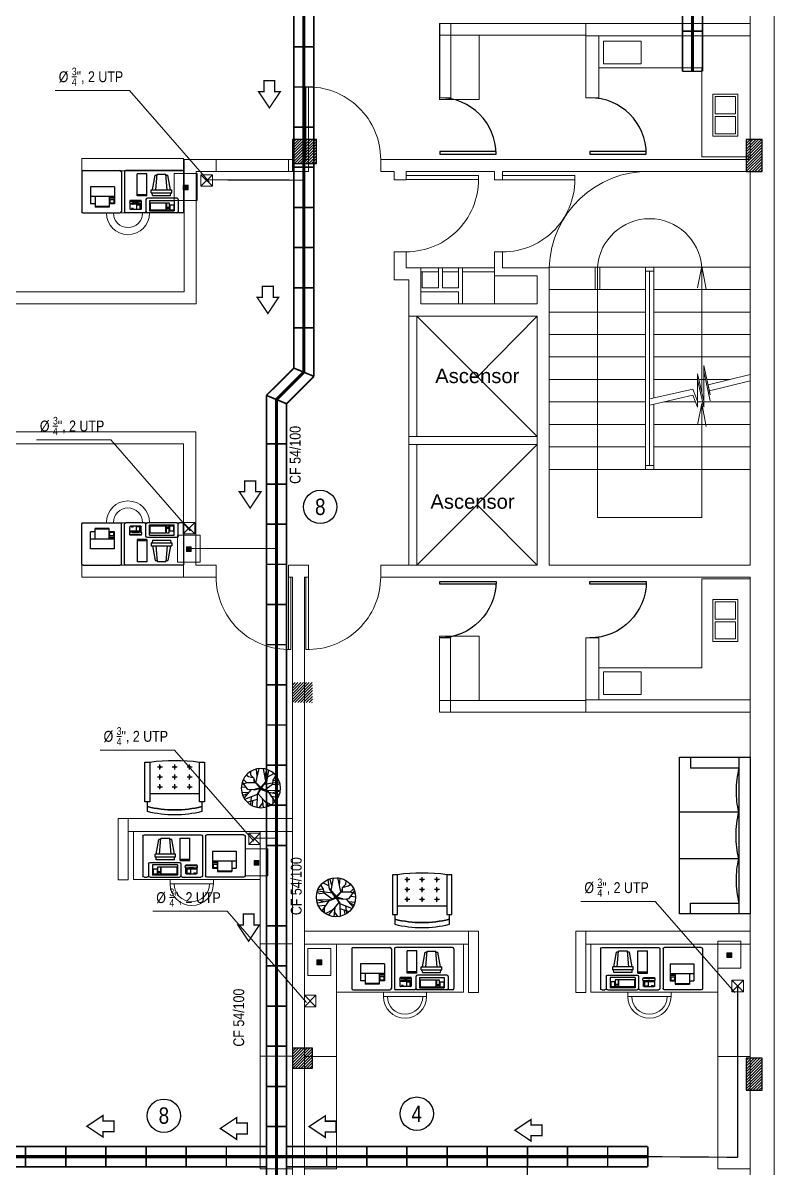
# Model space of a CAD drawing. Header units: millimetres. Extents: x 0 to 126, y 0 to 76.
# Drawn here: x 12.42 to 21.77, y 10.52 to 24.78 of the extents above; entities that cross this region are included whole.
import ezdxf
from ezdxf.enums import TextEntityAlignment as Align

# ---------------------------------------------------------------- set-up
doc = ezdxf.new("R2010")
doc.units = ezdxf.units.MM
doc.linetypes.add('Continua', pattern=[0])
doc.linetypes.add('DASHED', pattern=[0.75, 0.5, -0.25])
for name, color, linetype in [('9__9', 9, 'Continuous'), ('A-FURN-1', 7, 'Continuous'), ('A-GLAZ-1', 7, 'Continuous'), ('E-COLUMNA', 20, 'Continuous'), ('HatchColus', 8, 'Continuous'), ('MOVABLE_FURNISHINGS', 7, 'Continuous'), ('Muebles', 2, 'Continuous'), ('TRACO01', 7, 'Continuous'), ('TRACO02', 255, 'Continuous')]:
    doc.layers.add(name, color=color, linetype=linetype)
for name, color, linetype, lineweight in [('ARQUITECTÓNICO', 152, 'Continuous', 0), ('INST. VOZ Y DATOS', 40, 'Continuous', 0), ('TEXTOS INST. VOZ Y DATOS', 1, 'Continuous', 0)]:
    doc.layers.add(name, color=color, linetype=linetype, lineweight=lineweight)
doc.styles.add('75', font='ARIALN.TTF', dxfattribs={"height": 0.135})
doc.styles.add('ar', font='arial.ttf')
pattern_1 = [(45, (-1018.400148, -104.339457), (-0.0176776695, 0.0176776695), [])]

# ---------------------------------------------------------------- blocks, each defined once
blk = doc.blocks.new('A$C12894DB4')
at = {"layer": 'TRACO01', "color": 0}
for p, q in [((9.91, 5.66), (9.91, 5.26)), ((11.31, 5.66), (9.91, 5.66)), ((11.31, 5.46), (9.91, 5.46)), ((11.31, 5.26), (9.91, 5.26)), ((11.31, 4.66), (9.91, 4.66)), ((9.91, 4.66), (9.91, 3.46)), ((11.31, 5.66), (11.31, 5.26)), ((11.31, 4.66), (11.31, 3.46)), ((17.03, 4.24), (17.03, 4.14)), ((20.83, 4.44), (17.23, 4.44)), ((18.23, 4.2), (18.23, 4.05)), ((19.83, 4.2), (19.83, 4.05)), ((21.03, 4.24), (21.03, 4.13)), ((9.71, 2.26), (4.71, 2.26)), ((11.31, 3.46), (9.91, 3.46)), ((17.03, 3.36), (17.03, 1.44)), ((20.83, 3.04), (17.23, 3.04)), ((20.83, 1.24), (17.23, 1.24)), ((17.53, 1.57), (17.53, 1.37)), ((18.13, 1.57), (17.53, 1.57)), ((18.13, 1.37), (17.53, 1.37)), ((18.13, 1.57), (18.13, 1.37)), ((18.23, 3.43), (18.23, 3.28)), ((19.33, 2.91), (19.33, 1.37)), ((19.33, 2.91), (20.53, 2.91)), ((19.33, 1.37), (20.53, 1.37)), ((19.83, 3.43), (19.83, 3.28)), ((20.53, 2.91), (20.53, 1.37)), ((21.03, 3.36), (21.03, 1.44)), ((24.13, 3.58), (29.73, 3.58)), ((24.13, 3.58), (24.13, 1.08)), ((24.13, 1.08), (29.73, 1.08)), ((29.73, 3.58), (29.73, 1.08)), ((29.93, 3.58), (29.93, 1.98)), ((29.93, 3.58), (30.93, 3.58)), ((29.93, 1.98), (30.93, 1.98)), ((29.93, 1.68), (29.93, 1.08)), ((29.93, 1.68), (30.93, 1.68)), ((29.93, 1.08), (30.93, 1.08)), ((30.93, 3.58), (30.93, 1.98)), ((30.93, 1.68), (30.93, 1.08)), ((31.13, 2.88), (31.13, 1.08)), ((31.13, 2.88), (32.53, 2.88)), ((31.13, 1.08), (32.53, 1.08)), ((32.53, 2.88), (32.53, 1.08))]:
    blk.add_line(p, q, dxfattribs=at)
for centre, radius, start, end in [((17.16, 3.98), 0.2, 70.2489, 166.4245), ((17.23, 4.24), 0.2, 90, 180), ((18.07, 7.64), 3.57, 256.1032, 263.8325), ((18.64, 12.93), 8.89, 263.8325, 267.4371), ((17.99, 4.2), 0.24, 0, 90), ((19.03, 21.61), 17.58, 267.4371, 270), ((19.03, 21.61), 17.58, 270, 272.5629), ((19.42, 12.93), 8.89, 272.5629, 276.1675), ((20.07, 4.2), 0.24, 90, 180), ((19.99, 7.64), 3.57, 276.1675, 283.8968), ((20.83, 4.24), 0.2, 0, 90), ((20.9, 3.98), 0.2, 9.5352, 104.6502), ((18.18, 3.74), 1.25, 166.0825, 180), ((18.18, 3.74), 1.25, 180, 191.2958), ((17.19, 3.54), 0.24, 191.2958, 283.3617), ((17.23, 2.84), 0.2, 90, 180), ((17.23, 1.44), 0.2, 180, 270), ((18.07, -0.17), 3.57, 96.1675, 103.8968), ((16.93, 3.52), 0.369, 323.5958, 323.7272), ((18.64, -5.45), 8.89, 92.5629, 96.1675), ((17.99, 3.28), 0.24, 270, 0), ((19.03, -14.14), 17.58, 90, 92.5629), ((19.03, -14.14), 17.58, 87.4371, 90), ((19.42, -5.45), 8.89, 83.8325, 87.4371), ((20.07, 3.28), 0.24, 180, 270), ((19.99, -0.17), 3.57, 76.6383, 83.8325), ((20.87, 3.54), 0.24, 256.6383, 358.4297), ((20.83, 2.84), 0.2, 0, 90), ((20.83, 1.44), 0.2, 270, 0), ((20.4, 3.82), 0.72, 9.4076, 17.8024), ((19.88, 3.74), 1.25, 0, 9.4076), ((19.88, 3.74), 1.25, 350.5924, 360)]:
    blk.add_arc(centre, radius, start, end, dxfattribs=at)
at = {"layer": 'TRACO02', "color": 0}
for p, q in [((0, 14.54), (0, 0.54)), ((0.5, 15.04), (13.5, 15.04)), ((14, 14.54), (14, 0.54)), ((15.1, 14.54), (15.1, 0.54)), ((35.6, 15.04), (15.6, 15.04)), ((19.55, 6), (19.55, 13.8)), ((22.95, 13.8), (19.55, 13.8)), ((22.95, 6), (22.95, 13.8)), ((24.99, 8.15), (25.9, 13.35)), ((25.9, 13.35), (26.59, 13.35)), ((26.13, 8.15), (26.62, 13.75)), ((26.62, 13.75), (29.75, 13.75)), ((30.24, 8.15), (29.75, 13.75)), ((29.79, 13.35), (30.47, 13.35)), ((31.39, 8.15), (30.47, 13.35)), ((36.1, 14.54), (36.1, 0.54)), ((11.51, 9.26), (3.11, 9.26)), ((3.11, 9.26), (3.11, 3.26)), ((11.51, 9.26), (11.51, 3.26)), ((24.59, 8.15), (31.79, 8.15)), ((24.59, 7.15), (24.59, 8.15)), ((31.79, 7.15), (31.79, 8.15)), ((11.51, 5.86), (3.11, 5.86)), ((4.71, 5.86), (4.71, 2.06)), ((9.71, 5.86), (9.71, 2.06)), ((22.95, 6.4), (19.55, 6.4)), ((22.95, 6), (19.55, 6)), ((22.7, 4.74), (22.7, 0.54)), ((33.6, 5.24), (23.2, 5.24)), ((23.93, 4.38), (32.73, 4.38)), ((23.93, 4.38), (23.93, 0.78)), ((24.59, 7.15), (31.79, 7.15)), ((24.98, 6.15), (24.89, 7.15)), ((24.98, 6.15), (31.4, 6.15)), ((31.4, 6.15), (31.49, 7.15)), ((32.73, 4.38), (32.73, 0.78)), ((34.1, 4.74), (34.1, 0.54)), ((0.5, 0.04), (13.5, 0.04)), ((4.71, 3.26), (3.11, 3.26)), ((9.71, 2.06), (4.71, 2.06)), ((11.51, 3.26), (9.71, 3.26)), ((22.2, 0.04), (15.6, 0.04)), ((33.6, 0.04), (23.2, 0.04)), ((23.93, 0.78), (32.73, 0.78)), ((35.6, 0.04), (34.6, 0.04))]:
    blk.add_line(p, q, dxfattribs=at)
for centre, radius, start, end in [((0.5, 14.54), 0.5, 90, 180), ((13.5, 14.54), 0.5, 0, 90), ((15.6, 14.54), 0.5, 90, 180), ((35.6, 14.54), 0.5, 0, 90), ((23.2, 4.74), 0.5, 90, 180), ((33.6, 4.74), 0.5, 0, 90), ((0.5, 0.54), 0.5, 180, 270), ((13.5, 0.54), 0.5, 270, 0), ((15.6, 0.54), 0.5, 180, 270), ((22.2, 0.54), 0.5, 270, 0), ((23.2, 0.54), 0.5, 180, 270), ((27.71, -4.98), 5.57, 115.6743, 116.5651), ((29.09, -4.98), 5.57, 63.4349, 64.3257), ((33.6, 0.54), 0.5, 270, 0), ((34.6, 0.54), 0.5, 180, 270), ((35.6, 0.54), 0.5, 270, 0)]:
    blk.add_arc(centre, radius, start, end, dxfattribs=at)
blk = doc.blocks.new('arbolp114')
at = {"color": 0, "linetype": 'ByBlock'}
for p, q in [((-0.319, 0.205), (-0.389, 0.318)), ((-0.182, 0.289), (-0.333, 0.369)), ((-0.165, 0.209), (-0.203, 0.453)), ((-0.109, 0.31), (-0.154, 0.474)), ((-0.126, 0.175), (-0.067, 0.491)), ((0.126, 0.138), (0.045, 0.503)), ((0.091, 0.306), (0.108, 0.482)), ((0.168, 0.249), (0.252, 0.332)), ((0.252, 0.332), (0.256, 0.436)), ((0.319, 0.289), (0.378, 0.331)), ((-0.417, 0.087), (-0.476, 0.121)), ((-0.326, 0.205), (-0.462, 0.192)), ((-0.088, 0.104), (-0.462, 0.159)), ((-0.301, 0.104), (-0.417, 0.087)), ((-0.305, 0.104), (-0.319, 0.205)), ((-0.098, -0.045), (-0.301, 0.104)), ((-0.018, -0.001), (-0.165, 0.213)), ((-0.165, 0.213), (0.001, 0.019)), ((-0.116, 0.148), (-0.006, 0.006)), ((-0.001, 0.009), (-0.116, 0.148)), ((-0.006, 0.006), (-0.013, -0.015)), ((0.151, 0.157), (-0.001, 0.009)), ((0.001, 0.019), (0.157, 0.171)), ((0.005, 0), (0.151, 0.157)), ((0.018, 0.007), (0.168, 0.165)), ((0.018, 0.007), (0.196, -0.047)), ((0.143, 0.138), (0.357, 0.138)), ((0.157, 0.171), (0.168, 0.249)), ((0.168, 0.165), (0.168, 0.249)), ((0.193, 0.26), (0.319, 0.289)), ((0.336, -0.035), (0.476, 0.163)), ((0.357, 0.138), (0.497, 0.096)), ((0.361, 0.133), (0.452, 0.226)), ((0.375, 0.028), (0.504, 0.012)), ((-0.494, -0.068), (-0.119, -0.057)), ((-0.305, -0.115), (-0.494, -0.068)), ((-0.203, -0.102), (-0.466, -0.152)), ((-0.256, -0.207), (-0.452, -0.228)), ((-0.195, -0.102), (-0.354, -0.342)), ((-0.305, -0.27), (-0.305, -0.392)), ((-0.203, -0.098), (-0.119, -0.057)), ((0.008, -0.026), (-0.195, -0.102)), ((0.073, -0.134), (-0.193, -0.447)), ((-0.179, -0.095), (0.011, -0.018)), ((-0.116, -0.063), (0.005, -0.003)), ((-0.013, -0.015), (-0.116, -0.063)), ((-0.098, -0.045), (-0.018, -0.001)), ((-0.033, -0.258), (-0.056, -0.497)), ((0.174, -0.042), (0.005, 0)), ((0.005, -0.003), (0.068, -0.021)), ((0.008, -0.026), (0.193, -0.047)), ((0.008, -0.026), (0.094, -0.169)), ((0.011, -0.018), (0.174, -0.042)), ((0.017, -0.021), (0.094, -0.152)), ((0.094, -0.161), (0.417, -0.287)), ((0.094, -0.169), (0.105, -0.493)), ((0.098, -0.287), (0.336, -0.363)), ((0.196, -0.047), (0.336, -0.035)), ((0.245, -0.22), (0.266, -0.409)), ((0.256, -0.047), (0.438, -0.253)), ((0.319, -0.11), (0.494, -0.123)), ((0.34, -0.144), (0.459, -0.186)), ((-0.098, -0.333), (-0.256, -0.417)), ((-0.044, -0.376), (0.042, -0.493)), ((0.21, -0.329), (0.224, -0.442))]:
    blk.add_line(p, q, dxfattribs=at)
blk.add_circle((0, 0), 0.5, dxfattribs=at)
blk = doc.blocks.new('A$C6B612579')
at = {"layer": '9__9', "color": 253, "extrusion": (0, 0, -1), "xscale": 4.875, "yscale": 4.875, "zscale": 4.875}
blk.add_blockref('arbolp114', (-2.46, 2.44), dxfattribs=at)
blk = doc.blocks.new('Sillon_2')
at = {"layer": 'MOVABLE_FURNISHINGS', "color": 7, "linetype": 'Continuous'}
for points in [[(0.0375, 0.75), (0.0375, 0.675, -0.1212121), (0.8625, 0.675), (0.8625, 0.75, 0.1212121)], [(0.2125, 0.375, -1), (0.2375, 0.375, -1)], [(0.4375, 0.375, -1), (0.4625, 0.375, -1)], [(0.6625, 0.375, -1), (0.6875, 0.375, -1)], [(0.2125, 0.225, -1), (0.2375, 0.225, -1)], [(0.4375, 0.225, -1), (0.4625, 0.225, -1)], [(0.6625, 0.225, -1), (0.6875, 0.225, -1)], [(0.2125, 0.075, -1), (0.2375, 0.075, -1)], [(0.4375, 0.075, -1), (0.4625, 0.075, -1)], [(0.6625, 0.075, -1), (0.6875, 0.075, -1)]]:
    blk.add_lwpolyline(points, format="xyb", close=True, dxfattribs=at)
for points in [[(0.8625, 0.6), (0.8625, 0.675, 0.1212121), (0.0375, 0.675), (0.0375, 0.6)], [(0.0375, 0), (0.075, 0, 0.0666667), (0.825, 0), (0.8625, 0)]]:
    blk.add_lwpolyline(points, format="xyb", dxfattribs=at)
for points in [[(0, 0), (0.075, 0), (0.075, 0.6), (0, 0.6)], [(0.825, 0), (0.9, 0), (0.9, 0.6), (0.825, 0.6)]]:
    blk.add_lwpolyline(points, close=True, dxfattribs=at)
for points in [[(0.075, 0.475), (0.825, 0.475)], [(0.1875, 0.375), (0.2125, 0.375)], [(0.225, 0.4125), (0.225, 0.3875)], [(0.225, 0.3625), (0.225, 0.3375)], [(0.2375, 0.375), (0.2625, 0.375)], [(0.4125, 0.375), (0.4375, 0.375)], [(0.45, 0.4125), (0.45, 0.3875)], [(0.45, 0.3625), (0.45, 0.3375)], [(0.4625, 0.375), (0.4875, 0.375)], [(0.6375, 0.375), (0.6625, 0.375)], [(0.675, 0.4125), (0.675, 0.3875)], [(0.675, 0.3625), (0.675, 0.3375)], [(0.6875, 0.375), (0.7125, 0.375)], [(0.1875, 0.225), (0.2125, 0.225)], [(0.225, 0.2625), (0.225, 0.2375)], [(0.225, 0.2125), (0.225, 0.1875)], [(0.2375, 0.225), (0.2625, 0.225)], [(0.4125, 0.225), (0.4375, 0.225)], [(0.45, 0.2625), (0.45, 0.2375)], [(0.45, 0.2125), (0.45, 0.1875)], [(0.4625, 0.225), (0.4875, 0.225)], [(0.6375, 0.225), (0.6625, 0.225)], [(0.675, 0.2625), (0.675, 0.2375)], [(0.675, 0.2125), (0.675, 0.1875)], [(0.6875, 0.225), (0.7125, 0.225)], [(0.1875, 0.075), (0.2125, 0.075)], [(0.225, 0.1125), (0.225, 0.0875)], [(0.225, 0.0625), (0.225, 0.0375)], [(0.2375, 0.075), (0.2625, 0.075)], [(0.4125, 0.075), (0.4375, 0.075)], [(0.45, 0.1125), (0.45, 0.0875)], [(0.45, 0.0625), (0.45, 0.0375)], [(0.4625, 0.075), (0.4875, 0.075)], [(0.6375, 0.075), (0.6625, 0.075)], [(0.675, 0.1125), (0.675, 0.0875)], [(0.675, 0.0625), (0.675, 0.0375)], [(0.6875, 0.075), (0.7125, 0.075)]]:
    blk.add_lwpolyline(points, dxfattribs=at)
blk = doc.blocks.new('A$C08AE17E7')
at = {"layer": 'A-GLAZ-1', "color": 0}
for p, q in [((4.39, 4.39), (0, 4.39)), ((0, 4.177), (4.39, 4.177)), ((4.39, 4.177), (4.39, 4.39))]:
    blk.add_line(p, q, dxfattribs=at)
blk.add_arc((4.39, 4.39), 4.39, 180, 270, dxfattribs=at)
blk = doc.blocks.new('FIXT-SOFA3672')
at = {"layer": 'A-FURN-1'}
for p, q in [((35.919106, 36.03653), (-35.919106, 36.03653)), ((-35.919106, 36.03653), (-35.919106, 0.010204)), ((35.919106, 0.010204), (35.919106, 36.03653)), ((-35.896767, 30.508681), (35.914639, 30.508681)), ((-31.016712, 5.575283), (-31.016712, 30.508681)), ((-10.734035, 30.318065), (-10.734035, -0.180412)), ((10.734035, 30.318065), (10.734035, -0.180412)), ((31.016712, 5.575283), (31.016712, 30.508681)), ((-35.896767, 5.575283), (-31.016712, 5.575283)), ((35.896767, 5.575283), (31.016712, 5.575283)), ((-35.919106, 0.010204), (35.919106, 0.010204))]:
    blk.add_line(p, q, dxfattribs=at)
for centre, radius, start, end in [((-20.12418, 71.160164), 42.085514, 255, 269.461553), ((-20.176819, 65.559021), 36.484119, 269.461552, 284.999998), ((-0.096013, 70.019703), 41.102158, 255, 270.121624), ((-0.098873, 71.366776), 42.449238, 270.121624, 285.000001), ((20.176819, 65.559021), 36.484119, 255.000002, 270.538448), ((20.12418, 71.160164), 42.085514, 270.538447, 285)]:
    blk.add_arc(centre, radius, start, end, dxfattribs=at)
blk = doc.blocks.new('A$C35E06030')
at = {"layer": 'HatchColus', "linetype": 'Continua', "ltscale": 0.05}
h = blk.add_hatch(dxfattribs=at)
h.set_pattern_fill('ANSI31', color=256, scale=0.2, style=0)
h.set_pattern_definition(pattern_1)
h.paths.add_polyline_path([(0.2, 19.1), (0.2, 19.5), (0, 19.5), (0, 19.1)])
h.paths.add_polyline_path([(17, 19.3), (17, 18.9), (17.2, 18.9), (17.2, 19.3)])
h.paths.add_polyline_path([(5.95, 19.2), (5.95, 19.5), (5.65, 19.5), (5.65, 19.2)])
h.paths.add_polyline_path([(11.65, 19.3), (11.35, 19.3), (11.35, 19), (11.65, 19)])
h = blk.add_hatch(dxfattribs=at)
h.set_pattern_fill('ANSI31', color=256, scale=0.2, style=0)
h.set_pattern_definition(pattern_1)
h.paths.add_polyline_path([(0.2, 13.8), (0, 13.8), (0, 13.4), (0.2, 13.4)])
h.paths.add_polyline_path([(0.2, 7.86), (0, 7.86), (0, 7.46), (0.2, 7.46)])
h.paths.add_polyline_path([(5.95, 12.562), (5.65, 12.562), (5.65, 12.262), (5.95, 12.262)])
h.paths.add_polyline_path([(11.6, 12.537), (11.35, 12.537), (11.35, 12.287), (11.6, 12.287)])
h = blk.add_hatch(dxfattribs=at)
h.set_pattern_fill('ANSI31', color=256, scale=0.2, style=0)
h.set_pattern_definition(pattern_1)
h.paths.add_polyline_path([(17, 3.001), (17.2, 3.001), (17.2, 3.401), (17, 3.401)])
h.paths.add_polyline_path([(11.6, 3.001), (11.6, 3.251), (11.35, 3.251), (11.35, 3.001)])
h.paths.add_polyline_path([(5.95, 8.01), (5.65, 8.01), (5.65, 7.71), (5.95, 7.71)])
h.paths.add_polyline_path([(11.6, 7.985), (11.35, 7.985), (11.35, 7.735), (11.6, 7.735)])
h.paths.add_polyline_path([(17, 7.86), (17, 7.46), (17.2, 7.46), (17.2, 7.86)])
at = {"layer": 'E-COLUMNA', "linetype": 'Continua', "ltscale": 0.05}
for points in [[(11.35, 19), (11.65, 19), (11.65, 19.3), (11.35, 19.3)], [(17, 18.9), (17.2, 18.9), (17.2, 19.3), (17, 19.3)], [(11.35, 7.735), (11.6, 7.735), (11.6, 7.985), (11.35, 7.985)], [(17, 7.46), (17.2, 7.46), (17.2, 7.86), (17, 7.86)]]:
    blk.add_lwpolyline(points, close=True, dxfattribs=at)
blk = doc.blocks.new('A$C1BEB1155')
at = {"layer": 'INST. VOZ Y DATOS', "color": 6}
for points in [[(0, 0.144), (0.144, 0)], [(0, 0), (0.144, 0.144)]]:
    blk.add_lwpolyline(points, dxfattribs=at)
blk.add_lwpolyline([(0.144, 0.144), (0, 0.144), (0, 0), (0.144, 0)], close=True, dxfattribs=at)

msp = doc.modelspace()

# ---------------------------------------------------------------- hatches: boundary and pattern name
at = {"layer": 'INST. VOZ Y DATOS'}
for points in [[(14.417, 22.762), (14.477, 22.762), (14.477, 22.702), (14.417, 22.702)], [(14.456, 18.26), (14.517, 18.26), (14.517, 18.2), (14.456, 18.2)], [(15.297, 14.354), (15.357, 14.354), (15.357, 14.294), (15.297, 14.294)], [(21.187, 13.204), (21.248, 13.204), (21.248, 13.144), (21.187, 13.144)], [(16.081, 13.114), (16.141, 13.114), (16.141, 13.054), (16.081, 13.054)]]:
    msp.add_hatch(color=256, dxfattribs=at).paths.add_polyline_path(points)

# ---------------------------------------------------------------- linework, layer by layer
at = {"layer": 'ARQUITECTÓNICO', "linetype": 'Continuous', "ltscale": 0.03}
for p, q in [((21.475, 37.383), (21.475, 23.083)), ((14.425, 23.083), (14.425, 21.433)), ((14.825, 23.083), (14.425, 23.083)), ((14.825, 23.083), (14.825, 22.933)), ((15.725, 23.083), (15.725, 22.933)), ((15.775, 23.083), (15.725, 23.083)), ((15.775, 23.083), (15.725, 23.083)), ((15.975, 23.083), (15.925, 23.083)), ((15.975, 23.083), (15.975, 22.933)), ((16.875, 23.083), (16.875, 22.933)), ((21.475, 23.083), (16.875, 23.083)), ((14.575, 22.933), (14.575, 21.283)), ((14.625, 22.933), (14.575, 22.933)), ((14.825, 22.933), (14.625, 22.933)), ((15.975, 22.933), (15.725, 22.933)), ((17.043, 22.933), (16.875, 22.933)), ((17.043, 22.933), (17.043, 22.831)), ((17.193, 22.831), (17.043, 22.831)), ((18.291, 22.933), (17.193, 22.933)), ((17.193, 22.933), (17.193, 22.831)), ((18.291, 22.933), (18.291, 22.831)), ((18.393, 22.831), (18.291, 22.831)), ((18.393, 22.933), (18.393, 22.831)), ((21.475, 22.933), (18.393, 22.933)), ((21.475, 22.933), (21.475, 18.033)), ((18.975, 21.733), (18.975, 18.033)), ((14.425, 21.433), (10.275, 21.433)), ((14.575, 21.283), (10.257, 21.283)), ((18.825, 21.133), (17.225, 21.133)), ((18.825, 21.133), (18.825, 19.533)), ((14.572, 19.693), (10.275, 19.693)), ((14.418, 19.543), (10.275, 19.543)), ((18.825, 19.533), (18.825, 18.033)), ((14.825, 18.033), (14.572, 18.033)), ((14.825, 18.033), (14.825, 17.883)), ((15.725, 18.033), (15.725, 17.883)), ((15.975, 18.033), (15.725, 18.033)), ((15.975, 18.033), (15.975, 17.883)), ((16.875, 18.033), (16.875, 17.883)), ((17.325, 18.033), (16.875, 18.033)), ((18.825, 18.033), (17.325, 18.033)), ((21.475, 18.033), (18.975, 18.033)), ((14.825, 17.883), (14.418, 17.883)), ((15.775, 17.883), (15.725, 17.883)), ((15.775, 17.883), (15.775, 7.183)), ((15.925, 17.883), (15.925, 7.183)), ((15.975, 17.883), (15.925, 17.883)), ((21.475, 17.883), (16.875, 17.883)), ((21.475, 17.883), (21.475, 7.033))]:
    msp.add_line(p, q, dxfattribs=at)
at = {"layer": 'ARQUITECTÓNICO'}
for p, q in [((21.775, 37.383), (21.775, 7.033)), ((15.944, 23.086), (15.944, 23.986)), ((15.975, 23.083), (15.975, 23.983)), ((17.193, 22.883), (18.093, 22.883)), ((17.193, 22.833), (18.093, 22.833)), ((18.393, 22.881), (19.293, 22.881)), ((18.393, 22.831), (19.293, 22.831)), ((17.193, 21.931), (17.043, 21.931)), ((17.043, 21.931), (17.043, 21.583)), ((17.193, 21.931), (17.193, 21.733)), ((18.293, 21.931), (18.293, 21.633)), ((18.393, 21.931), (18.293, 21.931)), ((18.393, 21.931), (18.393, 21.733)), ((17.375, 21.733), (17.193, 21.733)), ((18.393, 21.733), (18.975, 21.733)), ((17.225, 21.583), (17.043, 21.583)), ((18.293, 21.633), (18.825, 21.633)), ((18.825, 21.283), (18.825, 21.633)), ((15.725, 17.883), (15.725, 16.983)), ((15.756, 17.881), (15.756, 16.981)), ((15.944, 17.881), (15.944, 16.981)), ((15.975, 17.883), (15.975, 16.983))]:
    msp.add_line(p, q, dxfattribs=at)
at = {"layer": 'ARQUITECTÓNICO', "ltscale": 10}
for p, q in [((21.475, 37.233), (21.475, 23.083)), ((21.475, 22.933), (21.475, 18.033)), ((21.475, 17.883), (21.475, 7.183))]:
    msp.add_line(p, q, dxfattribs=at)
at = {"layer": 'ARQUITECTÓNICO', "ltscale": 0.03}
for p, q in [((17.375, 21.733), (17.375, 21.483)), ((17.375, 21.733), (17.375, 21.433)), ((18.293, 21.733), (17.375, 21.733)), ((17.593, 21.683), (17.375, 21.683)), ((17.393, 21.483), (17.393, 21.683)), ((17.593, 21.733), (17.593, 21.483)), ((17.643, 21.733), (17.643, 21.483)), ((17.843, 21.683), (17.643, 21.683)), ((17.843, 21.733), (17.843, 21.483)), ((17.893, 21.733), (17.893, 21.283)), ((18.293, 21.683), (17.893, 21.683)), ((18.293, 21.733), (18.293, 21.283)), ((21.475, 21.743), (18.975, 21.743)), ((19.546, 21.738), (19.546, 21.458)), ((19.575, 21.743), (19.575, 18.623)), ((19.606, 21.738), (19.606, 21.458)), ((20.175, 21.743), (20.175, 19.223)), ((20.275, 21.693), (20.175, 21.693)), ((20.225, 21.693), (20.225, 20.112)), ((20.225, 21.693), (20.225, 19.273)), ((20.275, 21.743), (20.275, 20.112)), ((20.875, 21.743), (20.875, 20.186)), ((17.843, 21.433), (17.375, 21.433)), ((17.593, 21.483), (17.393, 21.483)), ((17.843, 21.483), (17.643, 21.483)), ((17.843, 21.433), (17.843, 21.283)), ((20.175, 21.463), (18.975, 21.463)), ((21.475, 21.463), (20.275, 21.463)), ((17.225, 21.133), (17.225, 18.033)), ((17.325, 21.133), (17.325, 19.633)), ((20.175, 21.183), (18.975, 21.183)), ((21.475, 21.183), (20.275, 21.183)), ((20.175, 20.903), (18.975, 20.903)), ((21.475, 20.903), (20.275, 20.903)), ((20.175, 20.623), (18.975, 20.623)), ((21.475, 20.623), (20.275, 20.623)), ((20.175, 20.343), (18.975, 20.343)), ((20.822, 20.343), (20.275, 20.343)), ((20.922, 20.343), (20.839, 20.343)), ((21.228, 20.343), (20.938, 20.343)), ((20.175, 20.063), (18.975, 20.063)), ((20.275, 20.035), (20.275, 19.223)), ((20.795, 20.063), (20.4, 20.063)), ((20.886, 20.063), (20.822, 20.063)), ((20.875, 20.035), (20.875, 18.623)), ((21.475, 20.063), (20.901, 20.063)), ((20.175, 19.783), (18.975, 19.783)), ((21.475, 19.783), (20.275, 19.783)), ((18.825, 19.633), (17.225, 19.633)), ((18.825, 19.533), (17.225, 19.533)), ((17.325, 19.533), (17.325, 18.033)), ((20.175, 19.503), (18.975, 19.503)), ((21.475, 19.503), (20.275, 19.503)), ((20.275, 19.273), (20.175, 19.273)), ((21.475, 19.223), (18.975, 19.223)), ((20.875, 18.623), (19.575, 18.623))]:
    msp.add_line(p, q, dxfattribs=at)
at = {"layer": 'ARQUITECTÓNICO', "ltscale": 0.3}
for p, q in [((17.375, 21.733), (17.375, 21.283)), ((20.876, 21.752), (20.821, 21.484)), ((20.876, 21.752), (20.93, 21.466)), ((17.225, 21.583), (17.225, 21.133)), ((18.825, 21.283), (17.375, 21.283)), ((17.325, 21.133), (18.825, 19.633)), ((18.825, 21.133), (18.082, 20.376)), ((20.822, 20.074), (20.822, 20.414)), ((20.822, 20.414), (20.901, 20.074)), ((20.901, 20.074), (20.901, 20.518)), ((20.901, 20.518), (20.979, 20.153)), ((20.901, 19.998), (20.901, 20.441)), ((20.901, 20.441), (20.979, 20.076)), ((20.953, 20.276), (21.475, 20.404)), ((20.822, 19.998), (20.822, 20.337)), ((20.822, 20.337), (20.901, 19.998)), ((20.953, 20.199), (21.475, 20.327)), ((20.979, 20.153), (20.953, 20.276)), ((20.229, 20.101), (20.761, 20.222)), ((20.229, 20.024), (20.761, 20.146)), ((20.761, 20.222), (20.822, 20.074)), ((20.761, 20.146), (20.822, 19.998)), ((20.979, 20.076), (20.953, 20.199)), ((20.875, 20.044), (20.82, 19.777)), ((20.875, 20.044), (20.93, 19.758)), ((14.572, 19.693), (14.572, 18.033)), ((14.418, 19.543), (14.418, 17.883)), ((18.825, 19.533), (17.325, 18.033)), ((18.825, 18.033), (18.075, 18.784))]:
    msp.add_line(p, q, dxfattribs=at)
at = {"layer": 'ARQUITECTÓNICO', "color": 252}
for p, q in [((20.596, 13.691), (20.596, 15.638)), ((20.596, 15.638), (21.475, 15.638)), ((20.732, 15.637), (20.732, 15.505)), ((20.732, 15.505), (21.34, 15.505)), ((21.335, 14.956), (20.592, 14.956)), ((21.335, 14.374), (20.592, 14.374)), ((21.475, 13.691), (20.596, 13.691)), ((20.732, 13.692), (20.732, 13.824)), ((20.732, 13.824), (21.34, 13.824))]:
    msp.add_line(p, q, dxfattribs=at)
at = {"layer": 'ARQUITECTÓNICO', "color": 0}
for p, q in [((14.791, 14.062), (14.253, 14.062)), ((16.909, 12.659), (17.447, 12.659)), ((20.491, 12.659), (19.953, 12.659))]:
    msp.add_line(p, q, dxfattribs=at)
for points in [[(19.431, 24.776), (17.606, 24.776), (17.606, 24.632), (19.431, 24.632)], [(17.61, 23.851), (17.748, 23.851), (17.748, 24.776), (17.61, 24.776)], [(19.431, 24.776), (21.475, 24.776), (21.475, 24.623), (19.431, 24.623)], [(17.606, 24.632), (18.101, 24.632), (18.101, 23.83), (17.606, 23.83)], [(19.431, 24.623), (19.592, 24.623), (19.592, 23.851), (19.431, 23.851)], [(20.118, 24.555), (19.649, 24.555), (19.649, 24.275), (20.118, 24.275)], [(21.325, 23.894), (21.011, 23.894), (21.011, 23.374), (21.325, 23.374)], [(21.296, 23.865), (21.04, 23.865), (21.04, 23.652), (21.296, 23.652)], [(21.296, 23.403), (21.04, 23.403), (21.04, 23.616), (21.296, 23.616)], [(13.152, 23.093), (14.418, 23.093), (14.418, 22.943), (13.152, 22.943)], [(14.825, 22.933), (15.775, 22.933), (15.775, 23.083), (14.825, 23.083)], [(13.152, 22.943), (14.418, 22.941), (14.418, 22.417), (13.152, 22.417)], [(13.152, 18.033), (14.418, 18.035), (14.418, 18.559), (13.152, 18.559)], [(13.152, 17.883), (14.418, 17.883), (14.418, 18.033), (13.152, 18.033)], [(21.325, 17.082), (21.011, 17.082), (21.011, 17.603), (21.325, 17.603)], [(21.296, 17.573), (21.04, 17.573), (21.04, 17.36), (21.296, 17.36)], [(21.296, 17.112), (21.04, 17.112), (21.04, 17.325), (21.296, 17.325)], [(17.606, 16.345), (18.101, 16.345), (18.101, 17.147), (17.606, 17.147)], [(17.606, 16.201), (17.745, 16.201), (17.745, 17.126), (17.606, 17.126)], [(19.431, 16.354), (19.592, 16.354), (19.592, 17.126), (19.431, 17.126)], [(20.118, 16.422), (19.649, 16.422), (19.649, 16.701), (20.118, 16.701)], [(19.431, 16.201), (17.606, 16.201), (17.606, 16.345), (19.431, 16.345)], [(19.431, 16.201), (21.475, 16.201), (21.475, 16.354), (19.431, 16.354)], [(13.731, 14.877), (13.605, 14.877), (13.605, 14.112), (13.731, 14.112)], [(15.775, 14.877), (13.731, 14.877), (13.731, 14.716), (15.775, 14.716)], [(15.375, 14.116), (13.794, 14.116), (13.794, 14.716), (15.375, 14.716)], [(15.775, 13.316), (15.375, 13.316), (15.375, 14.716), (15.775, 14.716)], [(14.791, 14.116), (14.253, 14.116), (14.253, 14.062), (14.791, 14.062)], [(14.703, 14.062), (14.341, 14.062), (14.341, 14.062), (14.703, 14.062)], [(15.925, 13.473), (17.969, 13.473), (17.969, 13.313), (15.925, 13.313)], [(17.969, 13.473), (18.095, 13.473), (18.095, 12.709), (17.969, 12.709)], [(19.431, 13.473), (19.305, 13.473), (19.305, 12.709), (19.431, 12.709)], [(21.475, 13.473), (19.431, 13.473), (19.431, 13.313), (21.475, 13.313)], [(15.775, 13.316), (15.375, 13.316), (15.375, 11.916), (15.775, 11.916)], [(15.925, 11.913), (16.325, 11.913), (16.325, 13.313), (15.925, 13.313)], [(16.325, 12.713), (17.906, 12.713), (17.906, 13.313), (16.325, 13.313)], [(21.075, 12.713), (19.494, 12.713), (19.494, 13.313), (21.075, 13.313)], [(21.475, 11.913), (21.075, 11.913), (21.075, 13.313), (21.475, 13.313)], [(16.909, 12.713), (17.447, 12.713), (17.447, 12.659), (16.909, 12.659)], [(20.491, 12.713), (19.953, 12.713), (19.953, 12.659), (20.491, 12.659)], [(16.997, 12.659), (17.359, 12.659), (17.359, 12.659), (16.997, 12.659)], [(20.403, 12.659), (20.041, 12.659), (20.041, 12.659), (20.403, 12.659)], [(15.775, 10.516), (15.375, 10.516), (15.375, 11.916), (15.775, 11.916)], [(15.925, 11.913), (16.325, 11.913), (16.325, 10.513), (15.925, 10.513)], [(21.475, 11.913), (21.075, 11.913), (21.075, 10.513), (21.475, 10.513)]]:
    msp.add_lwpolyline(points, close=True, dxfattribs=at)
for points in [[(20.875, 24.623), (19.592, 24.623), (19.592, 24.223), (20.875, 24.223)], [(20.875, 24.223), (20.875, 23.116), (21.475, 23.116), (21.475, 24.623), (20.875, 24.623)], [(20.875, 16.754), (20.875, 17.861), (21.475, 17.861), (21.475, 16.354), (20.875, 16.354)], [(20.875, 16.354), (19.592, 16.354), (19.592, 16.754), (20.875, 16.754)]]:
    msp.add_lwpolyline(points, dxfattribs=at)
at = {"layer": 'ARQUITECTÓNICO', "ltscale": 0.03}
for centre, radius, start, end in [((15.97, 23.081), 0.905, 0.1456, 91.6413), ((17.193, 22.833), 0.9, 270, 3.1847), ((18.393, 22.831), 0.9, 270, 3.1847), ((15.73, 17.886), 0.905, 180.1456, 271.6413), ((15.97, 17.886), 0.905, 268.3587, 359.8544)]:
    msp.add_arc(centre, radius, start, end, dxfattribs=at)
at = {"layer": 'ARQUITECTÓNICO', "ltscale": 0.5}
for centre, radius, start, end in [((20.206, 21.702), 1.232, 89.1082, 178.0745), ((20.225, 21.693), 0.652, 4.3987, 175.6013)]:
    msp.add_arc(centre, radius, start, end, dxfattribs=at)
at = {"layer": 'ARQUITECTÓNICO'}
for centre, radius, start, end in [((13.727, 22.415), 0.269, 180, 0), ((13.727, 22.415), 0.181, 180, 0), ((13.727, 18.562), 0.269, 0, 180), ((13.727, 18.562), 0.181, 0, 180), ((14.522, 14.062), 0.269, 180, 0), ((14.522, 14.062), 0.22, 180, 360), ((17.178, 12.659), 0.269, 180, 0), ((17.178, 12.659), 0.22, 180, 360), ((20.222, 12.659), 0.269, 180, 0), ((20.222, 12.659), 0.22, 180, 360)]:
    msp.add_arc(centre, radius, start, end, dxfattribs=at)
at = {"layer": 'INST. VOZ Y DATOS', "const_width": 0.02}
for points in [[(15.793, 20.485), (15.793, 31.485)], [(16.043, 20.382), (16.043, 31.485)], [(20.633, 24.18), (20.633, 25.68)], [(20.883, 24.18), (20.883, 25.68)], [(20.883, 24.68), (20.633, 24.68)], [(16.043, 24.485), (15.793, 24.485)], [(20.883, 24.18), (20.633, 24.18)], [(16.043, 23.985), (15.793, 23.985)], [(16.043, 23.485), (15.793, 23.485)], [(16.043, 22.985), (15.793, 22.985)], [(16.043, 22.485), (15.793, 22.485)], [(16.043, 21.985), (15.793, 21.985)], [(16.043, 21.485), (15.793, 21.485)], [(16.043, 20.985), (15.793, 20.985)], [(15.793, 20.485), (15.452, 20.145)], [(16.043, 20.382), (15.702, 20.041)], [(16.043, 20.382), (15.793, 20.485)], [(15.452, 7.791), (15.452, 20.145)], [(15.702, 20.041), (15.452, 20.145)], [(15.702, 7.791), (15.702, 20.041)], [(15.702, 19.541), (15.452, 19.541)], [(15.702, 19.041), (15.452, 19.041)], [(15.702, 18.541), (15.452, 18.541)], [(15.702, 18.041), (15.452, 18.041)], [(15.702, 17.541), (15.452, 17.541)], [(15.702, 17.041), (15.452, 17.041)], [(15.702, 16.541), (15.452, 16.541)], [(15.702, 16.041), (15.452, 16.041)], [(15.702, 15.541), (15.452, 15.541)], [(15.702, 15.041), (15.452, 15.041)], [(15.702, 14.541), (15.452, 14.541)], [(15.702, 13.541), (15.452, 13.541)], [(15.702, 13.041), (15.452, 13.041)], [(15.702, 12.541), (15.452, 12.541)], [(15.702, 12.041), (15.452, 12.041)], [(15.702, 11.541), (15.452, 11.541)], [(15.702, 11.041), (15.452, 11.041)], [(15.452, 10.791), (10.952, 10.791)], [(12.452, 10.791), (12.452, 10.541)], [(12.952, 10.791), (12.952, 10.541)], [(13.452, 10.791), (13.452, 10.541)], [(13.952, 10.791), (13.952, 10.541)], [(14.452, 10.791), (14.452, 10.541)], [(14.952, 10.791), (14.952, 10.541)], [(15.702, 10.791), (20.202, 10.791)], [(16.202, 10.541), (16.202, 10.791)], [(16.702, 10.541), (16.702, 10.791)], [(17.202, 10.541), (17.202, 10.791)], [(17.702, 10.541), (17.702, 10.791)], [(18.202, 10.541), (18.202, 10.791)], [(18.702, 10.541), (18.702, 10.791)], [(19.202, 10.541), (19.202, 10.791)], [(19.702, 10.541), (19.702, 10.791)], [(20.202, 10.541), (20.202, 10.791)], [(15.452, 10.541), (10.952, 10.541)], [(15.702, 10.541), (20.202, 10.541)]]:
    msp.add_lwpolyline(points, dxfattribs=at)
at = {"layer": 'INST. VOZ Y DATOS', "color": 6, "const_width": 0.04}
for points in [[(15.918, 20.434), (15.918, 31.485)], [(20.758, 24.18), (20.758, 25.68)], [(15.918, 20.434), (15.577, 20.093)], [(15.577, 7.916), (15.577, 20.093)], [(15.577, 10.666), (10.952, 10.666)], [(15.577, 10.666), (20.202, 10.666)]]:
    msp.add_lwpolyline(points, dxfattribs=at)
at = {"layer": 'INST. VOZ Y DATOS'}
for points in [[(14.304, 22.908), (14.589, 22.908), (14.589, 22.571), (14.304, 22.571)], [(14.416, 22.763), (14.477, 22.763), (14.477, 22.703), (14.416, 22.703)], [(14.344, 18.406), (14.628, 18.406), (14.628, 18.069), (14.344, 18.069)], [(14.456, 18.26), (14.516, 18.26), (14.516, 18.2), (14.456, 18.2)], [(15.185, 14.5), (15.469, 14.5), (15.469, 14.163), (15.185, 14.163)], [(15.297, 14.355), (15.357, 14.355), (15.357, 14.295), (15.297, 14.295)], [(21.075, 13.35), (21.359, 13.35), (21.359, 13.013), (21.075, 13.013)], [(15.969, 13.26), (16.253, 13.26), (16.253, 12.923), (15.969, 12.923)], [(21.187, 13.205), (21.247, 13.205), (21.247, 13.144), (21.187, 13.144)], [(16.08, 13.115), (16.141, 13.115), (16.141, 13.055), (16.08, 13.055)]]:
    msp.add_lwpolyline(points, close=True, dxfattribs=at)
at = {"layer": 'INST. VOZ Y DATOS', "color": 6}
for points in [[(14.656, 22.872), (14.758, 22.77)], [(14.656, 22.77), (14.758, 22.872)], [(14.436, 18.543), (14.538, 18.441)], [(14.436, 18.441), (14.538, 18.543)], [(15.252, 14.675), (15.354, 14.573)], [(15.252, 14.573), (15.354, 14.675)], [(21.269, 12.841), (21.371, 12.74)], [(21.269, 12.74), (21.371, 12.841)], [(15.946, 12.656), (16.048, 12.554)], [(15.946, 12.554), (16.048, 12.656)]]:
    msp.add_lwpolyline(points, dxfattribs=at)
at = {"layer": 'INST. VOZ Y DATOS', "color": 6, "linetype": 'DASHED', "ltscale": 0.01, "const_width": 0.015}
for points in [[(14.707, 22.829), (15.918, 22.825)], [(14.486, 18.238), (15.577, 18.238)], [(15.303, 14.632), (15.575, 14.632)], [(21.32, 12.79), (21.32, 10.658)], [(18.702, 10.666), (18.702, 8.425)], [(20.202, 10.666), (21.32, 10.658)]]:
    msp.add_lwpolyline(points, dxfattribs=at)
at = {"layer": 'TEXTOS INST. VOZ Y DATOS', "const_width": 0.0168}
for points in [[(15.489, 24.062), (15.556, 24.062), (15.556, 23.927), (15.624, 23.927), (15.489, 23.725), (15.354, 23.927), (15.421, 23.927), (15.421, 24.062)], [(15.47, 21.501), (15.537, 21.501), (15.537, 21.367), (15.604, 21.367), (15.47, 21.165), (15.335, 21.367), (15.402, 21.367), (15.402, 21.501)], [(15.249, 19.079), (15.316, 19.079), (15.316, 18.945), (15.384, 18.945), (15.249, 18.742), (15.114, 18.945), (15.181, 18.945), (15.181, 19.079)], [(15.23, 13.686), (15.297, 13.686), (15.297, 13.551), (15.364, 13.551), (15.23, 13.349), (15.095, 13.551), (15.162, 13.551), (15.162, 13.686)], [(13.552, 11.045), (13.552, 10.977), (13.417, 10.977), (13.417, 10.91), (13.215, 11.045), (13.417, 11.179), (13.417, 11.112), (13.552, 11.112)], [(15.214, 11.017), (15.214, 10.95), (15.079, 10.95), (15.079, 10.882), (14.877, 11.017), (15.079, 11.152), (15.079, 11.084), (15.214, 11.084)], [(16.32, 11.041), (16.32, 10.973), (16.185, 10.973), (16.185, 10.906), (15.983, 11.041), (16.185, 11.175), (16.185, 11.108), (16.32, 11.108)], [(18.882, 10.995), (18.882, 10.927), (18.748, 10.927), (18.748, 10.86), (18.546, 10.995), (18.748, 11.129), (18.748, 11.062), (18.882, 11.062)]]:
    msp.add_lwpolyline(points, close=True, dxfattribs=at)
at = {"layer": 'TEXTOS INST. VOZ Y DATOS'}
for points in [[(14.737, 22.806), (13.748, 23.942), (12.821, 23.942)], [(14.502, 18.457), (13.513, 19.593), (12.586, 19.593)], [(15.295, 14.593), (14.307, 15.728), (13.38, 15.728)], [(21.284, 12.709), (20.295, 13.844), (19.368, 13.844)], [(15.951, 12.585), (14.963, 13.721), (14.036, 13.721)]]:
    msp.add_lwpolyline(points, dxfattribs=at)
at = {"layer": 'TEXTOS INST. VOZ Y DATOS', "lineweight": 30}
for centre in [(16.122, 18.756), (17.324, 11.201), (14.174, 11.176)]:
    msp.add_circle(centre, 0.208, dxfattribs=at)

# ---------------------------------------------------------------- block references
at = {"layer": 'ARQUITECTÓNICO', "color": 0}
msp.add_blockref('A$C35E06030', (4.425, 4.033), dxfattribs=at)
at = {"layer": 'ARQUITECTÓNICO', "color": 0, "rotation": 180}
for name, p, xscale, yscale, zscale in [('A$C08AE17E7', (18.312, 23.851), 0.1600000000000819, 0.1600000000000819, 0.1600000000000819), ('A$C08AE17E7', (20.183, 23.851), 0.1600000000000819, 0.1600000000000819, 0.1600000000000819), ('Sillon_2', (13.939, 15.58), -0.8229319101525334, 0.8229319101525334, 0.8229319101525334), ('Sillon_2', (17.761, 14.177), 0.8229319101524197, 0.8229319101524197, 0.8229319101524197)]:
    msp.add_blockref(name, p, dxfattribs=dict(at, xscale=xscale, yscale=yscale, zscale=zscale))
at = {"layer": 'ARQUITECTÓNICO'}
for p, xscale, yscale, zscale in [((13.152, 22.417), 0.03521116158080062, 0.03521116158080062, 0.03521116158080062), ((15.185, 14.144), -0.03521116158071891, 0.03521116158080417, 0.03521116158074283), ((16.515, 12.741), 0.03521116158071891, 0.03521116158071891, 0.03521116158071891), ((20.885, 12.741), -0.03521116158071891, 0.03521116158080417, 0.03521116158074283)]:
    msp.add_blockref('A$C12894DB4', p, dxfattribs=dict(at, xscale=xscale, yscale=yscale, zscale=zscale))
at = {"layer": 'ARQUITECTÓNICO', "xscale": -0.03521116158080062, "yscale": 0.03521116158079707, "zscale": 0.03521116158074283, "rotation": 180}
msp.add_blockref('A$C12894DB4', (13.152, 18.56), dxfattribs=at)
at = {"layer": 'ARQUITECTÓNICO', "color": 0}
for name, p, xscale, yscale, zscale in [('A$C08AE17E7', (18.312, 17.126), -0.1600000000000819, 0.1600000000000037, 0.16), ('A$C08AE17E7', (20.183, 17.126), -0.1600000000000819, 0.1600000000000037, 0.16), ('A$C6B612579', (15.136, 15.011), 0.1000000000000227, 0.1000000000000227, 0.1000000000000227), ('A$C6B612579', (16.564, 13.652), -0.09999999999990905, 0.09999999999999432, 0.1)]:
    msp.add_blockref(name, p, dxfattribs=dict(at, xscale=xscale, yscale=yscale, zscale=zscale))
at = {"layer": 'ARQUITECTÓNICO', "color": 252, "xscale": -0.0271002682929975, "yscale": 0.02439024390241684, "zscale": 0.02439024390243771, "rotation": 270}
msp.add_blockref('FIXT-SOFA3672', (20.596, 14.665), dxfattribs=at)
at = {"layer": 'Muebles', "ltscale": 0.1}
for p in [(14.635, 22.749), (14.415, 18.42), (15.231, 14.552), (21.248, 12.718), (15.925, 12.533)]:
    msp.add_blockref('A$C1BEB1155', p, dxfattribs=at)

# ---------------------------------------------------------------- texts
at = {"layer": 'ARQUITECTÓNICO', "style": 'ar'}
for p in [(18.078, 20.387), (18.018, 18.822)]:
    msp.add_text('Ascensor', height=0.18, dxfattribs=at).set_placement(p, align=Align.MIDDLE)
at = {"layer": 'TEXTOS INST. VOZ Y DATOS', "style": '75'}
for s, insert, char_height, width, attachment_point in [('\\A1;%%C {\\H0.7x;\\S3/4;}", 2 UTP', (13.667, 24.226), 0.135, 2.19912, 3), ('\\A1;%%C {\\H0.7x;\\S3/4;}", 2 UTP', (13.432, 19.877), 0.135, 2.19912, 3), ('8', (16.122, 18.756), 0.204, 1.84689, 5), ('\\A1;%%C {\\H0.7x;\\S3/4;}", 2 UTP', (14.226, 16.013), 0.135, 2.19912, 3), ('\\A1;%%C {\\H0.7x;\\S3/4;}", 2 UTP', (20.214, 14.129), 0.135, 2.19912, 3), ('\\A1;%%C {\\H0.7x;\\S3/4;}", 2 UTP', (14.882, 14.005), 0.135, 2.19912, 3), ('8', (14.174, 11.176), 0.204, 1.84689, 5), ('4', (17.324, 11.201), 0.204, 1.84689, 5)]:
    msp.add_mtext(s, dxfattribs=dict(at, insert=insert, char_height=char_height, width=width, attachment_point=attachment_point))
at = {"layer": 'TEXTOS INST. VOZ Y DATOS', "char_height": 0.135, "width": 1.53907, "attachment_point": 2, "rotation": 90, "style": '75'}
for insert in [(15.742, 19.404), (15.755, 14.034), (15.039, 12.397)]:
    msp.add_mtext('CF 54/100', dxfattribs=dict(at, insert=insert))

doc.saveas('drawing.dxf')
